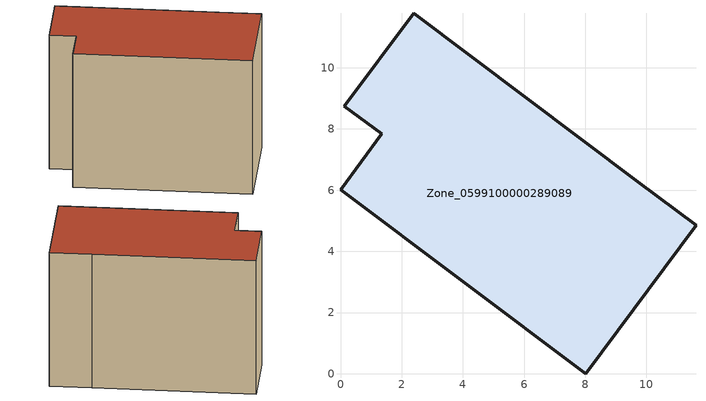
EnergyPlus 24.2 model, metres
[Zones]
Zone_0599100000289089
 floor ground (C_G): 2.39,11.78 9.71,6.27 11.62,4.85 8.01,0 0,6.02 1.35,7.84 0.13,8.74 z1.33
 wall outside (C_F): 9.71,6.27 2.39,11.78 0.13,8.74 1.35,7.84 0,6.02 8.01,0 11.62,4.85 9.71,6.27 z1.33:9.53
 roof outside (C_R): 8.01,0 11.62,4.85 9.71,6.27 2.39,11.78 0.13,8.74 1.35,7.84 0,6.02 z9.53
[BUILDING]
Pand.0599100000289089: North Axis=0; Terrain=City; Loads Convergence Tolerance Value=0.04; Temperature Convergence Tolerance Value=0.4; Solar Distribution=FullExterior; Maximum Number of Warmup Days=25; Minimum Number of Warmup Days=1
[Site:Location]
Rotterdam.The.Hague.AP_ZH_NLD Design_Conditions: Latitude=51.96; Longitude=4.45; Time Zone=1; Elevation=-4.5
[SITE:GROUNDTEMPERATURE:BUILDINGSURFACE]
18, 18, 18, 18, 18, 18, 18, 18, 18, 18, 18, 18
[MATERIAL] Thermal Absorptance=0.9; Solar Absorptance=0.7; Visible Absorptance=0.7
Name | Roughness | Thickness | Conductivity | Density | Specific Heat
G.TI.1965-1974 | MediumSmooth | 0.15 | 0.882353 | 540 | 1210
F.TI.1965-1974 | Rough | 0.3 | 0.697674 | 1920 | 840
R.TI.1965-1974 | MediumRough | 0.2 | 0.232558 | 1500 | 1000
[CONSTRUCTION]
C_G: G.TI.1965-1974
C_F: F.TI.1965-1974
C_R: R.TI.1965-1974
[ZONE]
Zone_0599100000289089: Type=1; Multiplier=1; Ceiling Height=Autocalculate; Volume=Autocalculate; Floor Area=autocalculate; Part of Total Floor Area=Yes
[ZONEINFILTRATION:DESIGNFLOWRATE]
Infil_Zone_0599100000289089: Zone or ZoneList or Space or SpaceList=Zone_0599100000289089; Schedule=AlwaysOn; Design Flow Rate Calculation Method=Flow/Area; Flow Rate per Floor Area=0.003; Constant Term Coefficient=1; Temperature Term Coefficient=0; Velocity Term Coefficient=0; Velocity Squared Term Coefficient=0
[HVACTEMPLATE:ZONE:IDEALLOADSAIRSYSTEM]
Zone_0599100000289089: Maximum Heating Supply Air Temperature=50; Minimum Cooling Supply Air Temperature=13; Maximum Heating Supply Air Humidity Ratio=0.0156; Minimum Cooling Supply Air Humidity Ratio=0.0077; Heating Limit=NoLimit; Cooling Limit=NoLimit; Dehumidification Control Type=ConstantSensibleHeatRatio; Cooling Sensible Heat Ratio=0.7; Dehumidification Setpoint=60; Humidification Control Type=None; Humidification Setpoint=30; Outdoor Air Method=None; Outdoor Air Flow Rate per Person=0.00944; Outdoor Air Flow Rate per Zone Floor Area=0; Outdoor Air Flow Rate per Zone=0; Demand Controlled Ventilation Type=None; Outdoor Air Economizer Type=NoEconomizer; Heat Recovery Type=None; Sensible Heat Recovery Effectiveness=0.7; Latent Heat Recovery Effectiveness=0.65
[ZONECONTROL:THERMOSTAT]
ThermostatControl_Zone_0599100000289089: Zone or ZoneList=Zone_0599100000289089; Control Type Schedule=DualSetpointControlType; Control 1=Thermostat_Zone_0599100000289089; Temperature Difference Between Cutout And Setpoint=0
[THERMOSTATSETPOINT:DUALSETPOINT]
Thermostat_Zone_0599100000289089: Heating Setpoint Temperature Schedule=HeatingSetpoint_Zone_0599100000289089; Cooling Setpoint Temperature Schedule=CoolingSetpoint_Zone_0599100000289089
[SCHEDULE:COMPACT]
HeatingSetpoint_Zone_0599100000289089: Through: 12/31, For: AllDays, Until: 24:00, 21
CoolingSetpoint_Zone_0599100000289089: Through: 12/31, For: AllDays, Until: 24:00, 24
DualSetpointControlType: Through: 12/31, For: AllDays, Until: 24:00, 4
AlwaysOn: Through: 12/31, For: AllDays, Until: 24:00, 1
